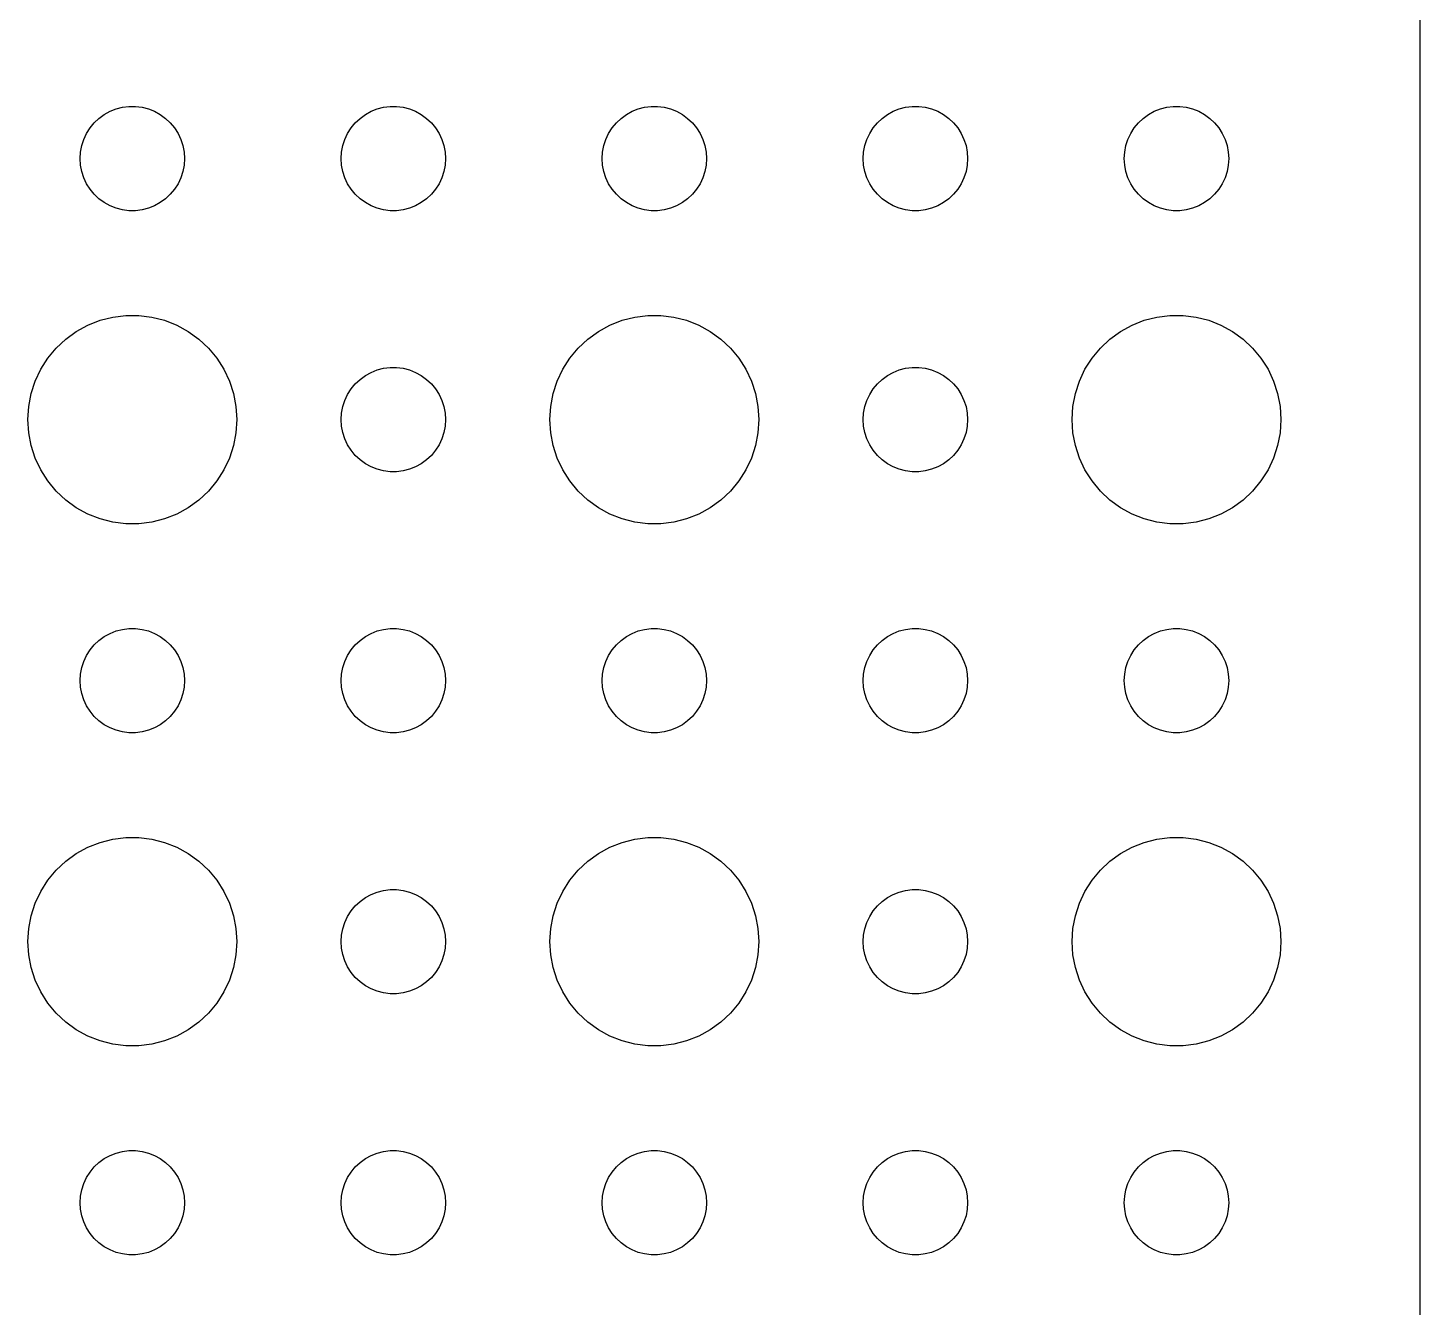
# Model space of a CAD drawing. Header units: metres. Extents: x -150 to 150, y -149 to 149.
# Drawn here: x 109.5 to 149.5, y -3 to 33.76 of the extents above; entities that cross this region are included whole.
import ezdxf

# ---------------------------------------------------------------- set-up
doc = ezdxf.new("R2010")
doc.units = ezdxf.units.M

msp = doc.modelspace()

# ---------------------------------------------------------------- linework, layer by layer
for p, q in [((149.5, -144.5), (149.5, 144.5)), ((111.544, 31.1558), (111.696, 31.2665)), ((111.696, 31.2665), (111.861, 31.3572)), ((111.861, 31.3572), (112.036, 31.4266)), ((112.036, 31.4266), (112.219, 31.4734)), ((112.219, 31.4734), (112.406, 31.497)), ((112.406, 31.497), (112.594, 31.497)), ((112.594, 31.497), (112.781, 31.4734)), ((112.781, 31.4734), (112.964, 31.4266)), ((112.964, 31.4266), (113.139, 31.3572)), ((113.139, 31.3572), (113.304, 31.2665)), ((113.304, 31.2665), (113.456, 31.1558)), ((119.044, 31.1558), (119.196, 31.2665)), ((119.196, 31.2665), (119.361, 31.3572)), ((119.361, 31.3572), (119.536, 31.4266)), ((119.536, 31.4266), (119.719, 31.4734)), ((119.719, 31.4734), (119.906, 31.497)), ((119.906, 31.497), (120.094, 31.497)), ((120.094, 31.497), (120.281, 31.4734)), ((120.281, 31.4734), (120.464, 31.4266)), ((120.464, 31.4266), (120.639, 31.3572)), ((120.639, 31.3572), (120.804, 31.2665)), ((120.804, 31.2665), (120.956, 31.1558)), ((126.544, 31.1558), (126.696, 31.2665)), ((126.696, 31.2665), (126.861, 31.3572)), ((126.861, 31.3572), (127.036, 31.4266)), ((127.036, 31.4266), (127.219, 31.4734)), ((127.219, 31.4734), (127.406, 31.497)), ((127.406, 31.497), (127.594, 31.497)), ((127.594, 31.497), (127.781, 31.4734)), ((127.781, 31.4734), (127.964, 31.4266)), ((127.964, 31.4266), (128.139, 31.3572)), ((128.139, 31.3572), (128.304, 31.2665)), ((128.304, 31.2665), (128.456, 31.1558)), ((134.044, 31.1558), (134.196, 31.2665)), ((134.196, 31.2665), (134.361, 31.3572)), ((134.361, 31.3572), (134.536, 31.4266)), ((134.536, 31.4266), (134.719, 31.4734)), ((134.719, 31.4734), (134.906, 31.497)), ((134.906, 31.497), (135.094, 31.497)), ((135.094, 31.497), (135.281, 31.4734)), ((135.281, 31.4734), (135.464, 31.4266)), ((135.464, 31.4266), (135.639, 31.3572)), ((135.639, 31.3572), (135.804, 31.2665)), ((135.804, 31.2665), (135.956, 31.1558)), ((141.544, 31.1558), (141.696, 31.2665)), ((141.696, 31.2665), (141.861, 31.3572)), ((141.861, 31.3572), (142.036, 31.4266)), ((142.036, 31.4266), (142.219, 31.4734)), ((142.219, 31.4734), (142.406, 31.497)), ((142.406, 31.497), (142.594, 31.497)), ((142.594, 31.497), (142.781, 31.4734)), ((142.781, 31.4734), (142.964, 31.4266)), ((142.964, 31.4266), (143.139, 31.3572)), ((143.139, 31.3572), (143.304, 31.2665)), ((143.304, 31.2665), (143.456, 31.1558)), ((111.186, 30.7226), (111.286, 30.8817)), ((111.286, 30.8817), (111.407, 31.0268)), ((111.407, 31.0268), (111.544, 31.1558)), ((113.456, 31.1558), (113.593, 31.0268)), ((113.593, 31.0268), (113.714, 30.8817)), ((113.714, 30.8817), (113.814, 30.7226)), ((118.686, 30.7226), (118.786, 30.8817)), ((118.786, 30.8817), (118.907, 31.0268)), ((118.907, 31.0268), (119.044, 31.1558)), ((120.956, 31.1558), (121.093, 31.0268)), ((121.093, 31.0268), (121.214, 30.8817)), ((121.214, 30.8817), (121.314, 30.7226)), ((126.186, 30.7226), (126.286, 30.8817)), ((126.286, 30.8817), (126.407, 31.0268)), ((126.407, 31.0268), (126.544, 31.1558)), ((128.456, 31.1558), (128.593, 31.0268)), ((128.593, 31.0268), (128.714, 30.8817)), ((128.714, 30.8817), (128.814, 30.7226)), ((133.686, 30.7226), (133.786, 30.8817)), ((133.786, 30.8817), (133.907, 31.0268)), ((133.907, 31.0268), (134.044, 31.1558)), ((135.956, 31.1558), (136.093, 31.0268)), ((136.093, 31.0268), (136.214, 30.8817)), ((136.214, 30.8817), (136.314, 30.7226)), ((141.186, 30.7226), (141.286, 30.8817)), ((141.286, 30.8817), (141.407, 31.0268)), ((141.407, 31.0268), (141.544, 31.1558)), ((143.456, 31.1558), (143.593, 31.0268)), ((143.593, 31.0268), (143.714, 30.8817)), ((143.714, 30.8817), (143.814, 30.7226)), ((111.047, 30.373), (111.105, 30.5522)), ((111.105, 30.5522), (111.186, 30.7226)), ((113.814, 30.7226), (113.895, 30.5522)), ((113.895, 30.5522), (113.953, 30.373)), ((118.547, 30.373), (118.605, 30.5522)), ((118.605, 30.5522), (118.686, 30.7226)), ((121.314, 30.7226), (121.395, 30.5522)), ((121.395, 30.5522), (121.453, 30.373)), ((126.047, 30.373), (126.105, 30.5522)), ((126.105, 30.5522), (126.186, 30.7226)), ((128.814, 30.7226), (128.895, 30.5522)), ((128.895, 30.5522), (128.953, 30.373)), ((133.547, 30.373), (133.605, 30.5522)), ((133.605, 30.5522), (133.686, 30.7226)), ((136.314, 30.7226), (136.395, 30.5522)), ((136.395, 30.5522), (136.453, 30.373)), ((141.047, 30.373), (141.105, 30.5522)), ((141.105, 30.5522), (141.186, 30.7226)), ((143.814, 30.7226), (143.895, 30.5522)), ((143.895, 30.5522), (143.953, 30.373)), ((111, 30), (111.012, 30.188)), ((111.012, 29.812), (111, 30)), ((111.012, 30.188), (111.047, 30.373)), ((113.953, 30.373), (113.988, 30.188)), ((113.988, 30.188), (114, 30)), ((114, 30), (113.988, 29.812)), ((118.5, 30), (118.512, 30.188)), ((118.512, 29.812), (118.5, 30)), ((118.512, 30.188), (118.547, 30.373)), ((121.453, 30.373), (121.488, 30.188)), ((121.488, 30.188), (121.5, 30)), ((121.5, 30), (121.488, 29.812)), ((126, 30), (126.012, 30.188)), ((126.012, 29.812), (126, 30)), ((126.012, 30.188), (126.047, 30.373)), ((128.953, 30.373), (128.988, 30.188)), ((128.988, 30.188), (129, 30)), ((129, 30), (128.988, 29.812)), ((133.5, 30), (133.512, 30.188)), ((133.512, 29.812), (133.5, 30)), ((133.512, 30.188), (133.547, 30.373)), ((136.453, 30.373), (136.488, 30.188)), ((136.488, 30.188), (136.5, 30)), ((136.5, 30), (136.488, 29.812)), ((141, 30), (141.012, 30.188)), ((141.012, 29.812), (141, 30)), ((141.012, 30.188), (141.047, 30.373)), ((143.953, 30.373), (143.988, 30.188)), ((143.988, 30.188), (144, 30)), ((144, 30), (143.988, 29.812)), ((111.047, 29.627), (111.012, 29.812)), ((111.105, 29.4478), (111.047, 29.627)), ((113.953, 29.627), (113.895, 29.4478)), ((113.988, 29.812), (113.953, 29.627)), ((118.547, 29.627), (118.512, 29.812)), ((118.605, 29.4478), (118.547, 29.627)), ((121.453, 29.627), (121.395, 29.4478)), ((121.488, 29.812), (121.453, 29.627)), ((126.047, 29.627), (126.012, 29.812)), ((126.105, 29.4478), (126.047, 29.627)), ((128.953, 29.627), (128.895, 29.4478)), ((128.988, 29.812), (128.953, 29.627)), ((133.547, 29.627), (133.512, 29.812)), ((133.605, 29.4478), (133.547, 29.627)), ((136.453, 29.627), (136.395, 29.4478)), ((136.488, 29.812), (136.453, 29.627)), ((141.047, 29.627), (141.012, 29.812)), ((141.105, 29.4478), (141.047, 29.627)), ((143.953, 29.627), (143.895, 29.4478)), ((143.988, 29.812), (143.953, 29.627)), ((111.186, 29.2774), (111.105, 29.4478)), ((111.286, 29.1183), (111.186, 29.2774)), ((113.814, 29.2774), (113.714, 29.1183)), ((113.895, 29.4478), (113.814, 29.2774)), ((118.686, 29.2774), (118.605, 29.4478)), ((118.786, 29.1183), (118.686, 29.2774)), ((121.314, 29.2774), (121.214, 29.1183)), ((121.395, 29.4478), (121.314, 29.2774)), ((126.186, 29.2774), (126.105, 29.4478)), ((126.286, 29.1183), (126.186, 29.2774)), ((128.814, 29.2774), (128.714, 29.1183)), ((128.895, 29.4478), (128.814, 29.2774)), ((133.686, 29.2774), (133.605, 29.4478)), ((133.786, 29.1183), (133.686, 29.2774)), ((136.314, 29.2774), (136.214, 29.1183)), ((136.395, 29.4478), (136.314, 29.2774)), ((141.186, 29.2774), (141.105, 29.4478)), ((141.286, 29.1183), (141.186, 29.2774)), ((143.814, 29.2774), (143.714, 29.1183)), ((143.895, 29.4478), (143.814, 29.2774)), ((111.407, 28.9732), (111.286, 29.1183)), ((111.544, 28.8442), (111.407, 28.9732)), ((111.696, 28.7335), (111.544, 28.8442)), ((113.456, 28.8442), (113.304, 28.7335)), ((113.593, 28.9732), (113.456, 28.8442)), ((113.714, 29.1183), (113.593, 28.9732)), ((118.907, 28.9732), (118.786, 29.1183)), ((119.044, 28.8442), (118.907, 28.9732)), ((119.196, 28.7335), (119.044, 28.8442)), ((120.956, 28.8442), (120.804, 28.7335)), ((121.093, 28.9732), (120.956, 28.8442)), ((121.214, 29.1183), (121.093, 28.9732)), ((126.407, 28.9732), (126.286, 29.1183)), ((126.544, 28.8442), (126.407, 28.9732)), ((126.696, 28.7335), (126.544, 28.8442)), ((128.456, 28.8442), (128.304, 28.7335)), ((128.593, 28.9732), (128.456, 28.8442)), ((128.714, 29.1183), (128.593, 28.9732)), ((133.907, 28.9732), (133.786, 29.1183)), ((134.044, 28.8442), (133.907, 28.9732)), ((134.196, 28.7335), (134.044, 28.8442)), ((135.956, 28.8442), (135.804, 28.7335)), ((136.093, 28.9732), (135.956, 28.8442)), ((136.214, 29.1183), (136.093, 28.9732)), ((141.407, 28.9732), (141.286, 29.1183)), ((141.544, 28.8442), (141.407, 28.9732)), ((141.696, 28.7335), (141.544, 28.8442)), ((143.456, 28.8442), (143.304, 28.7335)), ((143.593, 28.9732), (143.456, 28.8442)), ((143.714, 29.1183), (143.593, 28.9732)), ((111.861, 28.6427), (111.696, 28.7335)), ((112.036, 28.5734), (111.861, 28.6427)), ((112.219, 28.5266), (112.036, 28.5734)), ((112.406, 28.503), (112.219, 28.5266)), ((112.594, 28.503), (112.406, 28.503)), ((112.781, 28.5266), (112.594, 28.503)), ((112.964, 28.5734), (112.781, 28.5266)), ((113.139, 28.6427), (112.964, 28.5734)), ((113.304, 28.7335), (113.139, 28.6427)), ((119.361, 28.6427), (119.196, 28.7335)), ((119.536, 28.5734), (119.361, 28.6427)), ((119.719, 28.5266), (119.536, 28.5734)), ((119.906, 28.503), (119.719, 28.5266)), ((120.094, 28.503), (119.906, 28.503)), ((120.281, 28.5266), (120.094, 28.503)), ((120.464, 28.5734), (120.281, 28.5266)), ((120.639, 28.6427), (120.464, 28.5734)), ((120.804, 28.7335), (120.639, 28.6427)), ((126.861, 28.6427), (126.696, 28.7335)), ((127.036, 28.5734), (126.861, 28.6427)), ((127.219, 28.5266), (127.036, 28.5734)), ((127.406, 28.503), (127.219, 28.5266)), ((127.594, 28.503), (127.406, 28.503)), ((127.781, 28.5266), (127.594, 28.503)), ((127.964, 28.5734), (127.781, 28.5266)), ((128.139, 28.6427), (127.964, 28.5734)), ((128.304, 28.7335), (128.139, 28.6427)), ((134.361, 28.6427), (134.196, 28.7335)), ((134.536, 28.5734), (134.361, 28.6427)), ((134.719, 28.5266), (134.536, 28.5734)), ((134.906, 28.503), (134.719, 28.5266)), ((135.094, 28.503), (134.906, 28.503)), ((135.281, 28.5266), (135.094, 28.503)), ((135.464, 28.5734), (135.281, 28.5266)), ((135.639, 28.6427), (135.464, 28.5734)), ((135.804, 28.7335), (135.639, 28.6427)), ((141.861, 28.6427), (141.696, 28.7335)), ((142.036, 28.5734), (141.861, 28.6427)), ((142.219, 28.5266), (142.036, 28.5734)), ((142.406, 28.503), (142.219, 28.5266)), ((142.594, 28.503), (142.406, 28.503)), ((142.781, 28.5266), (142.594, 28.503)), ((142.964, 28.5734), (142.781, 28.5266)), ((143.139, 28.6427), (142.964, 28.5734)), ((143.304, 28.7335), (143.139, 28.6427)), ((110.893, 25.033), (111.223, 25.2145)), ((111.223, 25.2145), (111.573, 25.3532)), ((111.573, 25.3532), (111.938, 25.4469)), ((111.938, 25.4469), (112.312, 25.4941)), ((112.312, 25.4941), (112.688, 25.4941)), ((112.688, 25.4941), (113.062, 25.4469)), ((113.062, 25.4469), (113.427, 25.3532)), ((113.427, 25.3532), (113.777, 25.2145)), ((113.777, 25.2145), (114.107, 25.033)), ((125.893, 25.033), (126.223, 25.2145)), ((126.223, 25.2145), (126.573, 25.3532)), ((126.573, 25.3532), (126.938, 25.4469)), ((126.938, 25.4469), (127.312, 25.4941)), ((127.312, 25.4941), (127.688, 25.4941)), ((127.688, 25.4941), (128.062, 25.4469)), ((128.062, 25.4469), (128.427, 25.3532)), ((128.427, 25.3532), (128.777, 25.2145)), ((128.777, 25.2145), (129.107, 25.033)), ((140.893, 25.033), (141.223, 25.2145)), ((141.223, 25.2145), (141.573, 25.3532)), ((141.573, 25.3532), (141.938, 25.4469)), ((141.938, 25.4469), (142.312, 25.4941)), ((142.312, 25.4941), (142.688, 25.4941)), ((142.688, 25.4941), (143.062, 25.4469)), ((143.062, 25.4469), (143.427, 25.3532)), ((143.427, 25.3532), (143.777, 25.2145)), ((143.777, 25.2145), (144.107, 25.033)), ((110.313, 24.5536), (110.588, 24.8115)), ((110.588, 24.8115), (110.893, 25.033)), ((114.107, 25.033), (114.412, 24.8115)), ((114.412, 24.8115), (114.687, 24.5536)), ((125.313, 24.5536), (125.588, 24.8115)), ((125.588, 24.8115), (125.893, 25.033)), ((129.107, 25.033), (129.412, 24.8115)), ((129.412, 24.8115), (129.687, 24.5536)), ((140.313, 24.5536), (140.588, 24.8115)), ((140.588, 24.8115), (140.893, 25.033)), ((144.107, 25.033), (144.412, 24.8115)), ((144.412, 24.8115), (144.687, 24.5536)), ((110.073, 24.2634), (110.313, 24.5536)), ((114.687, 24.5536), (114.927, 24.2634)), ((125.073, 24.2634), (125.313, 24.5536)), ((129.687, 24.5536), (129.927, 24.2634)), ((140.073, 24.2634), (140.313, 24.5536)), ((144.687, 24.5536), (144.927, 24.2634)), ((109.871, 23.9453), (110.073, 24.2634)), ((114.927, 24.2634), (115.129, 23.9453)), ((124.871, 23.9453), (125.073, 24.2634)), ((129.927, 24.2634), (130.129, 23.9453)), ((139.871, 23.9453), (140.073, 24.2634)), ((144.927, 24.2634), (145.129, 23.9453)), ((109.594, 23.2461), (109.711, 23.6044)), ((109.711, 23.6044), (109.871, 23.9453)), ((115.129, 23.9453), (115.289, 23.6044)), ((115.289, 23.6044), (115.406, 23.2461)), ((118.907, 23.5268), (119.044, 23.6558)), ((119.044, 23.6558), (119.196, 23.7665)), ((119.196, 23.7665), (119.361, 23.8572)), ((119.361, 23.8572), (119.536, 23.9266)), ((119.536, 23.9266), (119.719, 23.9734)), ((119.719, 23.9734), (119.906, 23.997)), ((119.906, 23.997), (120.094, 23.997)), ((120.094, 23.997), (120.281, 23.9734)), ((120.281, 23.9734), (120.464, 23.9266)), ((120.464, 23.9266), (120.639, 23.8572)), ((120.639, 23.8572), (120.804, 23.7665)), ((120.804, 23.7665), (120.956, 23.6558)), ((120.956, 23.6558), (121.093, 23.5268)), ((124.594, 23.2461), (124.711, 23.6044)), ((124.711, 23.6044), (124.871, 23.9453)), ((130.129, 23.9453), (130.289, 23.6044)), ((130.289, 23.6044), (130.406, 23.2461)), ((133.907, 23.5268), (134.044, 23.6558)), ((134.044, 23.6558), (134.196, 23.7665)), ((134.196, 23.7665), (134.361, 23.8572)), ((134.361, 23.8572), (134.536, 23.9266)), ((134.536, 23.9266), (134.719, 23.9734)), ((134.719, 23.9734), (134.906, 23.997)), ((134.906, 23.997), (135.094, 23.997)), ((135.094, 23.997), (135.281, 23.9734)), ((135.281, 23.9734), (135.464, 23.9266)), ((135.464, 23.9266), (135.639, 23.8572)), ((135.639, 23.8572), (135.804, 23.7665)), ((135.804, 23.7665), (135.956, 23.6558)), ((135.956, 23.6558), (136.093, 23.5268)), ((139.594, 23.2461), (139.711, 23.6044)), ((139.711, 23.6044), (139.871, 23.9453)), ((145.129, 23.9453), (145.289, 23.6044)), ((145.289, 23.6044), (145.406, 23.2461)), ((109.524, 22.876), (109.594, 23.2461)), ((115.406, 23.2461), (115.476, 22.876)), ((118.605, 23.0522), (118.686, 23.2226)), ((118.686, 23.2226), (118.786, 23.3817)), ((118.786, 23.3817), (118.907, 23.5268)), ((121.093, 23.5268), (121.214, 23.3817)), ((121.214, 23.3817), (121.314, 23.2226)), ((121.314, 23.2226), (121.395, 23.0522)), ((124.524, 22.876), (124.594, 23.2461)), ((130.406, 23.2461), (130.476, 22.876)), ((133.605, 23.0522), (133.686, 23.2226)), ((133.686, 23.2226), (133.786, 23.3817)), ((133.786, 23.3817), (133.907, 23.5268)), ((136.093, 23.5268), (136.214, 23.3817)), ((136.214, 23.3817), (136.314, 23.2226)), ((136.314, 23.2226), (136.395, 23.0522)), ((139.524, 22.876), (139.594, 23.2461)), ((145.406, 23.2461), (145.476, 22.876)), ((109.5, 22.5), (109.524, 22.876)), ((115.476, 22.876), (115.5, 22.5)), ((118.512, 22.688), (118.547, 22.873)), ((118.547, 22.873), (118.605, 23.0522)), ((121.395, 23.0522), (121.453, 22.873)), ((121.453, 22.873), (121.488, 22.688)), ((124.5, 22.5), (124.524, 22.876)), ((130.476, 22.876), (130.5, 22.5)), ((133.512, 22.688), (133.547, 22.873)), ((133.547, 22.873), (133.605, 23.0522)), ((136.395, 23.0522), (136.453, 22.873)), ((136.453, 22.873), (136.488, 22.688)), ((139.5, 22.5), (139.524, 22.876)), ((145.476, 22.876), (145.5, 22.5)), ((109.524, 22.124), (109.5, 22.5)), ((115.5, 22.5), (115.476, 22.124)), ((118.5, 22.5), (118.512, 22.688)), ((118.512, 22.312), (118.5, 22.5)), ((121.488, 22.688), (121.5, 22.5)), ((121.5, 22.5), (121.488, 22.312)), ((124.524, 22.124), (124.5, 22.5)), ((130.5, 22.5), (130.476, 22.124)), ((133.5, 22.5), (133.512, 22.688)), ((133.512, 22.312), (133.5, 22.5)), ((136.488, 22.688), (136.5, 22.5)), ((136.5, 22.5), (136.488, 22.312)), ((139.524, 22.124), (139.5, 22.5)), ((145.5, 22.5), (145.476, 22.124)), ((109.594, 21.7539), (109.524, 22.124)), ((115.476, 22.124), (115.406, 21.7539)), ((118.547, 22.127), (118.512, 22.312)), ((118.605, 21.9478), (118.547, 22.127)), ((121.453, 22.127), (121.395, 21.9478)), ((121.488, 22.312), (121.453, 22.127)), ((124.594, 21.7539), (124.524, 22.124)), ((130.476, 22.124), (130.406, 21.7539)), ((133.547, 22.127), (133.512, 22.312)), ((133.605, 21.9478), (133.547, 22.127)), ((136.453, 22.127), (136.395, 21.9478)), ((136.488, 22.312), (136.453, 22.127)), ((139.594, 21.7539), (139.524, 22.124)), ((145.476, 22.124), (145.406, 21.7539)), ((109.711, 21.3956), (109.594, 21.7539)), ((115.406, 21.7539), (115.289, 21.3956)), ((118.686, 21.7774), (118.605, 21.9478)), ((118.786, 21.6183), (118.686, 21.7774)), ((118.907, 21.4732), (118.786, 21.6183)), ((121.214, 21.6183), (121.093, 21.4732)), ((121.314, 21.7774), (121.214, 21.6183)), ((121.395, 21.9478), (121.314, 21.7774)), ((124.711, 21.3956), (124.594, 21.7539)), ((130.406, 21.7539), (130.289, 21.3956)), ((133.686, 21.7774), (133.605, 21.9478)), ((133.786, 21.6183), (133.686, 21.7774)), ((133.907, 21.4732), (133.786, 21.6183)), ((136.214, 21.6183), (136.093, 21.4732)), ((136.314, 21.7774), (136.214, 21.6183)), ((136.395, 21.9478), (136.314, 21.7774)), ((139.711, 21.3956), (139.594, 21.7539)), ((145.406, 21.7539), (145.289, 21.3956)), ((109.871, 21.0547), (109.711, 21.3956)), ((115.289, 21.3956), (115.129, 21.0547)), ((119.044, 21.3442), (118.907, 21.4732)), ((119.196, 21.2335), (119.044, 21.3442)), ((119.361, 21.1427), (119.196, 21.2335)), ((120.804, 21.2335), (120.639, 21.1427)), ((120.956, 21.3442), (120.804, 21.2335)), ((121.093, 21.4732), (120.956, 21.3442)), ((124.871, 21.0547), (124.711, 21.3956)), ((130.289, 21.3956), (130.129, 21.0547)), ((134.044, 21.3442), (133.907, 21.4732)), ((134.196, 21.2335), (134.044, 21.3442)), ((134.361, 21.1427), (134.196, 21.2335)), ((135.804, 21.2335), (135.639, 21.1427)), ((135.956, 21.3442), (135.804, 21.2335)), ((136.093, 21.4732), (135.956, 21.3442)), ((139.871, 21.0547), (139.711, 21.3956)), ((145.289, 21.3956), (145.129, 21.0547)), ((110.073, 20.7366), (109.871, 21.0547)), ((115.129, 21.0547), (114.927, 20.7366)), ((119.536, 21.0734), (119.361, 21.1427)), ((119.719, 21.0266), (119.536, 21.0734)), ((119.906, 21.003), (119.719, 21.0266)), ((120.094, 21.003), (119.906, 21.003)), ((120.281, 21.0266), (120.094, 21.003)), ((120.464, 21.0734), (120.281, 21.0266)), ((120.639, 21.1427), (120.464, 21.0734)), ((125.073, 20.7366), (124.871, 21.0547)), ((130.129, 21.0547), (129.927, 20.7366)), ((134.536, 21.0734), (134.361, 21.1427)), ((134.719, 21.0266), (134.536, 21.0734)), ((134.906, 21.003), (134.719, 21.0266)), ((135.094, 21.003), (134.906, 21.003)), ((135.281, 21.0266), (135.094, 21.003)), ((135.464, 21.0734), (135.281, 21.0266)), ((135.639, 21.1427), (135.464, 21.0734)), ((140.073, 20.7366), (139.871, 21.0547)), ((145.129, 21.0547), (144.927, 20.7366)), ((110.313, 20.4464), (110.073, 20.7366)), ((110.588, 20.1884), (110.313, 20.4464)), ((114.687, 20.4464), (114.412, 20.1884)), ((114.927, 20.7366), (114.687, 20.4464)), ((125.313, 20.4464), (125.073, 20.7366)), ((125.588, 20.1884), (125.313, 20.4464)), ((129.687, 20.4464), (129.412, 20.1884)), ((129.927, 20.7366), (129.687, 20.4464)), ((140.313, 20.4464), (140.073, 20.7366)), ((140.588, 20.1884), (140.313, 20.4464)), ((144.687, 20.4464), (144.412, 20.1884)), ((144.927, 20.7366), (144.687, 20.4464)), ((110.893, 19.967), (110.588, 20.1884)), ((114.412, 20.1884), (114.107, 19.967)), ((125.893, 19.967), (125.588, 20.1884)), ((129.412, 20.1884), (129.107, 19.967)), ((140.893, 19.967), (140.588, 20.1884)), ((144.412, 20.1884), (144.107, 19.967)), ((111.223, 19.7855), (110.893, 19.967)), ((111.573, 19.6468), (111.223, 19.7855)), ((111.938, 19.5531), (111.573, 19.6468)), ((113.427, 19.6468), (113.062, 19.5531)), ((113.777, 19.7855), (113.427, 19.6468)), ((114.107, 19.967), (113.777, 19.7855)), ((126.223, 19.7855), (125.893, 19.967)), ((126.573, 19.6468), (126.223, 19.7855)), ((126.938, 19.5531), (126.573, 19.6468)), ((128.427, 19.6468), (128.062, 19.5531)), ((128.777, 19.7855), (128.427, 19.6468)), ((129.107, 19.967), (128.777, 19.7855)), ((141.223, 19.7855), (140.893, 19.967)), ((141.573, 19.6468), (141.223, 19.7855)), ((141.938, 19.5531), (141.573, 19.6468)), ((143.427, 19.6468), (143.062, 19.5531)), ((143.777, 19.7855), (143.427, 19.6468)), ((144.107, 19.967), (143.777, 19.7855)), ((112.312, 19.5059), (111.938, 19.5531)), ((112.688, 19.5059), (112.312, 19.5059)), ((113.062, 19.5531), (112.688, 19.5059)), ((127.312, 19.5059), (126.938, 19.5531)), ((127.688, 19.5059), (127.312, 19.5059)), ((128.062, 19.5531), (127.688, 19.5059)), ((142.312, 19.5059), (141.938, 19.5531)), ((142.688, 19.5059), (142.312, 19.5059)), ((143.062, 19.5531), (142.688, 19.5059)), ((111.861, 16.3572), (112.036, 16.4266)), ((112.036, 16.4266), (112.219, 16.4734)), ((112.219, 16.4734), (112.406, 16.497)), ((112.406, 16.497), (112.594, 16.497)), ((112.594, 16.497), (112.781, 16.4734)), ((112.781, 16.4734), (112.964, 16.4266)), ((112.964, 16.4266), (113.139, 16.3572)), ((119.361, 16.3572), (119.536, 16.4266)), ((119.536, 16.4266), (119.719, 16.4734)), ((119.719, 16.4734), (119.906, 16.497)), ((119.906, 16.497), (120.094, 16.497)), ((120.094, 16.497), (120.281, 16.4734)), ((120.281, 16.4734), (120.464, 16.4266)), ((120.464, 16.4266), (120.639, 16.3572)), ((126.861, 16.3572), (127.036, 16.4266)), ((127.036, 16.4266), (127.219, 16.4734)), ((127.219, 16.4734), (127.406, 16.497)), ((127.406, 16.497), (127.594, 16.497)), ((127.594, 16.497), (127.781, 16.4734)), ((127.781, 16.4734), (127.964, 16.4266)), ((127.964, 16.4266), (128.139, 16.3572)), ((134.361, 16.3572), (134.536, 16.4266)), ((134.536, 16.4266), (134.719, 16.4734)), ((134.719, 16.4734), (134.906, 16.497)), ((134.906, 16.497), (135.094, 16.497)), ((135.094, 16.497), (135.281, 16.4734)), ((135.281, 16.4734), (135.464, 16.4266)), ((135.464, 16.4266), (135.639, 16.3572)), ((141.861, 16.3572), (142.036, 16.4266)), ((142.036, 16.4266), (142.219, 16.4734)), ((142.219, 16.4734), (142.406, 16.497)), ((142.406, 16.497), (142.594, 16.497)), ((142.594, 16.497), (142.781, 16.4734)), ((142.781, 16.4734), (142.964, 16.4266)), ((142.964, 16.4266), (143.139, 16.3572)), ((111.286, 15.8817), (111.407, 16.0268)), ((111.407, 16.0268), (111.544, 16.1558)), ((111.544, 16.1558), (111.696, 16.2665)), ((111.696, 16.2665), (111.861, 16.3572)), ((113.139, 16.3572), (113.304, 16.2665)), ((113.304, 16.2665), (113.456, 16.1558)), ((113.456, 16.1558), (113.593, 16.0268)), ((113.593, 16.0268), (113.714, 15.8817)), ((118.786, 15.8817), (118.907, 16.0268)), ((118.907, 16.0268), (119.044, 16.1558)), ((119.044, 16.1558), (119.196, 16.2665)), ((119.196, 16.2665), (119.361, 16.3572)), ((120.639, 16.3572), (120.804, 16.2665)), ((120.804, 16.2665), (120.956, 16.1558)), ((120.956, 16.1558), (121.093, 16.0268)), ((121.093, 16.0268), (121.214, 15.8817)), ((126.286, 15.8817), (126.407, 16.0268)), ((126.407, 16.0268), (126.544, 16.1558)), ((126.544, 16.1558), (126.696, 16.2665)), ((126.696, 16.2665), (126.861, 16.3572)), ((128.139, 16.3572), (128.304, 16.2665)), ((128.304, 16.2665), (128.456, 16.1558)), ((128.456, 16.1558), (128.593, 16.0268)), ((128.593, 16.0268), (128.714, 15.8817)), ((133.786, 15.8817), (133.907, 16.0268)), ((133.907, 16.0268), (134.044, 16.1558)), ((134.044, 16.1558), (134.196, 16.2665)), ((134.196, 16.2665), (134.361, 16.3572)), ((135.639, 16.3572), (135.804, 16.2665)), ((135.804, 16.2665), (135.956, 16.1558)), ((135.956, 16.1558), (136.093, 16.0268)), ((136.093, 16.0268), (136.214, 15.8817)), ((141.286, 15.8817), (141.407, 16.0268)), ((141.407, 16.0268), (141.544, 16.1558)), ((141.544, 16.1558), (141.696, 16.2665)), ((141.696, 16.2665), (141.861, 16.3572)), ((143.139, 16.3572), (143.304, 16.2665)), ((143.304, 16.2665), (143.456, 16.1558)), ((143.456, 16.1558), (143.593, 16.0268)), ((143.593, 16.0268), (143.714, 15.8817)), ((111.105, 15.5522), (111.186, 15.7226)), ((111.186, 15.7226), (111.286, 15.8817)), ((113.714, 15.8817), (113.814, 15.7226)), ((113.814, 15.7226), (113.895, 15.5522)), ((118.605, 15.5522), (118.686, 15.7226)), ((118.686, 15.7226), (118.786, 15.8817)), ((121.214, 15.8817), (121.314, 15.7226)), ((121.314, 15.7226), (121.395, 15.5522)), ((126.105, 15.5522), (126.186, 15.7226)), ((126.186, 15.7226), (126.286, 15.8817)), ((128.714, 15.8817), (128.814, 15.7226)), ((128.814, 15.7226), (128.895, 15.5522)), ((133.605, 15.5522), (133.686, 15.7226)), ((133.686, 15.7226), (133.786, 15.8817)), ((136.214, 15.8817), (136.314, 15.7226)), ((136.314, 15.7226), (136.395, 15.5522)), ((141.105, 15.5522), (141.186, 15.7226)), ((141.186, 15.7226), (141.286, 15.8817)), ((143.714, 15.8817), (143.814, 15.7226)), ((143.814, 15.7226), (143.895, 15.5522)), ((111.012, 15.188), (111.047, 15.373)), ((111.047, 15.373), (111.105, 15.5522)), ((113.895, 15.5522), (113.953, 15.373)), ((113.953, 15.373), (113.988, 15.188)), ((118.512, 15.188), (118.547, 15.373)), ((118.547, 15.373), (118.605, 15.5522)), ((121.395, 15.5522), (121.453, 15.373)), ((121.453, 15.373), (121.488, 15.188)), ((126.012, 15.188), (126.047, 15.373)), ((126.047, 15.373), (126.105, 15.5522)), ((128.895, 15.5522), (128.953, 15.373)), ((128.953, 15.373), (128.988, 15.188)), ((133.512, 15.188), (133.547, 15.373)), ((133.547, 15.373), (133.605, 15.5522)), ((136.395, 15.5522), (136.453, 15.373)), ((136.453, 15.373), (136.488, 15.188)), ((141.012, 15.188), (141.047, 15.373)), ((141.047, 15.373), (141.105, 15.5522)), ((143.895, 15.5522), (143.953, 15.373)), ((143.953, 15.373), (143.988, 15.188)), ((111, 15), (111.012, 15.188)), ((111.012, 14.812), (111, 15)), ((111.047, 14.627), (111.012, 14.812)), ((113.988, 14.812), (113.953, 14.627)), ((113.988, 15.188), (114, 15)), ((114, 15), (113.988, 14.812)), ((118.5, 15), (118.512, 15.188)), ((118.512, 14.812), (118.5, 15)), ((118.547, 14.627), (118.512, 14.812)), ((121.488, 14.812), (121.453, 14.627)), ((121.488, 15.188), (121.5, 15)), ((121.5, 15), (121.488, 14.812)), ((126, 15), (126.012, 15.188)), ((126.012, 14.812), (126, 15)), ((126.047, 14.627), (126.012, 14.812)), ((128.988, 14.812), (128.953, 14.627)), ((128.988, 15.188), (129, 15)), ((129, 15), (128.988, 14.812)), ((133.5, 15), (133.512, 15.188)), ((133.512, 14.812), (133.5, 15)), ((133.547, 14.627), (133.512, 14.812)), ((136.488, 14.812), (136.453, 14.627)), ((136.488, 15.188), (136.5, 15)), ((136.5, 15), (136.488, 14.812)), ((141, 15), (141.012, 15.188)), ((141.012, 14.812), (141, 15)), ((141.047, 14.627), (141.012, 14.812)), ((143.988, 14.812), (143.953, 14.627)), ((143.988, 15.188), (144, 15)), ((144, 15), (143.988, 14.812)), ((111.105, 14.4478), (111.047, 14.627)), ((111.186, 14.2774), (111.105, 14.4478)), ((113.895, 14.4478), (113.814, 14.2774)), ((113.953, 14.627), (113.895, 14.4478)), ((118.605, 14.4478), (118.547, 14.627)), ((118.686, 14.2774), (118.605, 14.4478)), ((121.395, 14.4478), (121.314, 14.2774)), ((121.453, 14.627), (121.395, 14.4478)), ((126.105, 14.4478), (126.047, 14.627)), ((126.186, 14.2774), (126.105, 14.4478)), ((128.895, 14.4478), (128.814, 14.2774)), ((128.953, 14.627), (128.895, 14.4478)), ((133.605, 14.4478), (133.547, 14.627)), ((133.686, 14.2774), (133.605, 14.4478)), ((136.395, 14.4478), (136.314, 14.2774)), ((136.453, 14.627), (136.395, 14.4478)), ((141.105, 14.4478), (141.047, 14.627)), ((141.186, 14.2774), (141.105, 14.4478)), ((143.895, 14.4478), (143.814, 14.2774)), ((143.953, 14.627), (143.895, 14.4478)), ((111.286, 14.1183), (111.186, 14.2774)), ((111.407, 13.9732), (111.286, 14.1183)), ((113.714, 14.1183), (113.593, 13.9732)), ((113.814, 14.2774), (113.714, 14.1183)), ((118.786, 14.1183), (118.686, 14.2774)), ((118.907, 13.9732), (118.786, 14.1183)), ((121.214, 14.1183), (121.093, 13.9732)), ((121.314, 14.2774), (121.214, 14.1183)), ((126.286, 14.1183), (126.186, 14.2774)), ((126.407, 13.9732), (126.286, 14.1183)), ((128.714, 14.1183), (128.593, 13.9732)), ((128.814, 14.2774), (128.714, 14.1183)), ((133.786, 14.1183), (133.686, 14.2774)), ((133.907, 13.9732), (133.786, 14.1183)), ((136.214, 14.1183), (136.093, 13.9732)), ((136.314, 14.2774), (136.214, 14.1183)), ((141.286, 14.1183), (141.186, 14.2774)), ((141.407, 13.9732), (141.286, 14.1183)), ((143.714, 14.1183), (143.593, 13.9732)), ((143.814, 14.2774), (143.714, 14.1183)), ((111.544, 13.8442), (111.407, 13.9732)), ((111.696, 13.7335), (111.544, 13.8442)), ((111.861, 13.6427), (111.696, 13.7335)), ((112.036, 13.5734), (111.861, 13.6427)), ((113.139, 13.6427), (112.964, 13.5734)), ((113.304, 13.7335), (113.139, 13.6427)), ((113.456, 13.8442), (113.304, 13.7335)), ((113.593, 13.9732), (113.456, 13.8442)), ((119.044, 13.8442), (118.907, 13.9732)), ((119.196, 13.7335), (119.044, 13.8442)), ((119.361, 13.6427), (119.196, 13.7335)), ((119.536, 13.5734), (119.361, 13.6427)), ((120.639, 13.6427), (120.464, 13.5734)), ((120.804, 13.7335), (120.639, 13.6427)), ((120.956, 13.8442), (120.804, 13.7335)), ((121.093, 13.9732), (120.956, 13.8442)), ((126.544, 13.8442), (126.407, 13.9732)), ((126.696, 13.7335), (126.544, 13.8442)), ((126.861, 13.6427), (126.696, 13.7335)), ((127.036, 13.5734), (126.861, 13.6427)), ((128.139, 13.6427), (127.964, 13.5734)), ((128.304, 13.7335), (128.139, 13.6427)), ((128.456, 13.8442), (128.304, 13.7335)), ((128.593, 13.9732), (128.456, 13.8442)), ((134.044, 13.8442), (133.907, 13.9732)), ((134.196, 13.7335), (134.044, 13.8442)), ((134.361, 13.6427), (134.196, 13.7335)), ((134.536, 13.5734), (134.361, 13.6427)), ((135.639, 13.6427), (135.464, 13.5734)), ((135.804, 13.7335), (135.639, 13.6427)), ((135.956, 13.8442), (135.804, 13.7335)), ((136.093, 13.9732), (135.956, 13.8442)), ((141.544, 13.8442), (141.407, 13.9732)), ((141.696, 13.7335), (141.544, 13.8442)), ((141.861, 13.6427), (141.696, 13.7335)), ((142.036, 13.5734), (141.861, 13.6427)), ((143.139, 13.6427), (142.964, 13.5734)), ((143.304, 13.7335), (143.139, 13.6427)), ((143.456, 13.8442), (143.304, 13.7335)), ((143.593, 13.9732), (143.456, 13.8442)), ((112.219, 13.5266), (112.036, 13.5734)), ((112.406, 13.5029), (112.219, 13.5266)), ((112.594, 13.5029), (112.406, 13.5029)), ((112.781, 13.5266), (112.594, 13.5029)), ((112.964, 13.5734), (112.781, 13.5266)), ((119.719, 13.5266), (119.536, 13.5734)), ((119.906, 13.5029), (119.719, 13.5266)), ((120.094, 13.5029), (119.906, 13.5029)), ((120.281, 13.5266), (120.094, 13.5029)), ((120.464, 13.5734), (120.281, 13.5266)), ((127.219, 13.5266), (127.036, 13.5734)), ((127.406, 13.5029), (127.219, 13.5266)), ((127.594, 13.5029), (127.406, 13.5029)), ((127.781, 13.5266), (127.594, 13.5029)), ((127.964, 13.5734), (127.781, 13.5266)), ((134.719, 13.5266), (134.536, 13.5734)), ((134.906, 13.5029), (134.719, 13.5266)), ((135.094, 13.5029), (134.906, 13.5029)), ((135.281, 13.5266), (135.094, 13.5029)), ((135.464, 13.5734), (135.281, 13.5266)), ((142.219, 13.5266), (142.036, 13.5734)), ((142.406, 13.5029), (142.219, 13.5266)), ((142.594, 13.5029), (142.406, 13.5029)), ((142.781, 13.5266), (142.594, 13.5029)), ((142.964, 13.5734), (142.781, 13.5266)), ((111.573, 10.3532), (111.938, 10.4469)), ((111.938, 10.4469), (112.312, 10.4941)), ((112.312, 10.4941), (112.688, 10.4941)), ((112.688, 10.4941), (113.062, 10.4469)), ((113.062, 10.4469), (113.427, 10.3532)), ((126.573, 10.3532), (126.938, 10.4469)), ((126.938, 10.4469), (127.312, 10.4941)), ((127.312, 10.4941), (127.688, 10.4941)), ((127.688, 10.4941), (128.062, 10.4469)), ((128.062, 10.4469), (128.427, 10.3532)), ((141.573, 10.3532), (141.938, 10.4469)), ((141.938, 10.4469), (142.312, 10.4941)), ((142.312, 10.4941), (142.688, 10.4941)), ((142.688, 10.4941), (143.062, 10.4469)), ((143.062, 10.4469), (143.427, 10.3532)), ((110.588, 9.81154), (110.893, 10.033)), ((110.893, 10.033), (111.223, 10.2145)), ((111.223, 10.2145), (111.573, 10.3532)), ((113.427, 10.3532), (113.777, 10.2145)), ((113.777, 10.2145), (114.107, 10.033)), ((114.107, 10.033), (114.412, 9.81154)), ((125.588, 9.81154), (125.893, 10.033)), ((125.893, 10.033), (126.223, 10.2145)), ((126.223, 10.2145), (126.573, 10.3532)), ((128.427, 10.3532), (128.777, 10.2145)), ((128.777, 10.2145), (129.107, 10.033)), ((129.107, 10.033), (129.412, 9.81154)), ((140.588, 9.81154), (140.893, 10.033)), ((140.893, 10.033), (141.223, 10.2145)), ((141.223, 10.2145), (141.573, 10.3532)), ((143.427, 10.3532), (143.777, 10.2145)), ((143.777, 10.2145), (144.107, 10.033)), ((144.107, 10.033), (144.412, 9.81154)), ((110.313, 9.55363), (110.588, 9.81154)), ((114.412, 9.81154), (114.687, 9.55363)), ((125.313, 9.55363), (125.588, 9.81154)), ((129.412, 9.81154), (129.687, 9.55363)), ((140.313, 9.55363), (140.588, 9.81154)), ((144.412, 9.81154), (144.687, 9.55363)), ((109.871, 8.94525), (110.073, 9.26335)), ((110.073, 9.26335), (110.313, 9.55363)), ((114.687, 9.55363), (114.927, 9.26335)), ((114.927, 9.26335), (115.129, 8.94525)), ((124.871, 8.94525), (125.073, 9.26335)), ((125.073, 9.26335), (125.313, 9.55363)), ((129.687, 9.55363), (129.927, 9.26335)), ((129.927, 9.26335), (130.129, 8.94525)), ((139.871, 8.94525), (140.073, 9.26335)), ((140.073, 9.26335), (140.313, 9.55363)), ((144.687, 9.55363), (144.927, 9.26335)), ((144.927, 9.26335), (145.129, 8.94525)), ((109.711, 8.60437), (109.871, 8.94525)), ((115.129, 8.94525), (115.289, 8.60437)), ((119.196, 8.76648), (119.361, 8.85724)), ((119.361, 8.85724), (119.536, 8.92657)), ((119.536, 8.92657), (119.719, 8.97342)), ((119.719, 8.97342), (119.906, 8.99704)), ((119.906, 8.99704), (120.094, 8.99704)), ((120.094, 8.99704), (120.281, 8.97342)), ((120.281, 8.97342), (120.464, 8.92657)), ((120.464, 8.92657), (120.639, 8.85724)), ((120.639, 8.85724), (120.804, 8.76648)), ((124.711, 8.60437), (124.871, 8.94525)), ((130.129, 8.94525), (130.289, 8.60437)), ((134.196, 8.76648), (134.361, 8.85724)), ((134.361, 8.85724), (134.536, 8.92657)), ((134.536, 8.92657), (134.719, 8.97342)), ((134.719, 8.97342), (134.906, 8.99704)), ((134.906, 8.99704), (135.094, 8.99704)), ((135.094, 8.99704), (135.281, 8.97342)), ((135.281, 8.97342), (135.464, 8.92657)), ((135.464, 8.92657), (135.639, 8.85724)), ((135.639, 8.85724), (135.804, 8.76648)), ((139.711, 8.60437), (139.871, 8.94525)), ((145.129, 8.94525), (145.289, 8.60437)), ((109.594, 8.24606), (109.711, 8.60437)), ((115.289, 8.60437), (115.406, 8.24606)), ((118.786, 8.38167), (118.907, 8.52681)), ((118.907, 8.52681), (119.044, 8.65576)), ((119.044, 8.65576), (119.196, 8.76648)), ((120.804, 8.76648), (120.956, 8.65576)), ((120.956, 8.65576), (121.093, 8.52681)), ((121.093, 8.52681), (121.214, 8.38167)), ((124.594, 8.24606), (124.711, 8.60437)), ((130.289, 8.60437), (130.406, 8.24606)), ((133.786, 8.38167), (133.907, 8.52681)), ((133.907, 8.52681), (134.044, 8.65576)), ((134.044, 8.65576), (134.196, 8.76648)), ((135.804, 8.76648), (135.956, 8.65576)), ((135.956, 8.65576), (136.093, 8.52681)), ((136.093, 8.52681), (136.214, 8.38167)), ((139.594, 8.24606), (139.711, 8.60437)), ((145.289, 8.60437), (145.406, 8.24606)), ((109.524, 7.87599), (109.594, 8.24606)), ((115.406, 8.24606), (115.476, 7.87599)), ((118.547, 7.87303), (118.605, 8.05219)), ((118.605, 8.05219), (118.686, 8.22263)), ((118.686, 8.22263), (118.786, 8.38167)), ((121.214, 8.38167), (121.314, 8.22263)), ((121.314, 8.22263), (121.395, 8.05219)), ((121.395, 8.05219), (121.453, 7.87303)), ((124.524, 7.87599), (124.594, 8.24606)), ((130.406, 8.24606), (130.476, 7.87599)), ((133.547, 7.87303), (133.605, 8.05219)), ((133.605, 8.05219), (133.686, 8.22263)), ((133.686, 8.22263), (133.786, 8.38167)), ((136.214, 8.38167), (136.314, 8.22263)), ((136.314, 8.22263), (136.395, 8.05219)), ((136.395, 8.05219), (136.453, 7.87303)), ((139.524, 7.87599), (139.594, 8.24606)), ((145.406, 8.24606), (145.476, 7.87599)), ((109.5, 7.5), (109.524, 7.87599)), ((115.476, 7.87599), (115.5, 7.5)), ((118.5, 7.5), (118.512, 7.68799)), ((118.512, 7.68799), (118.547, 7.87303)), ((121.453, 7.87303), (121.488, 7.68799)), ((121.488, 7.68799), (121.5, 7.5)), ((124.5, 7.5), (124.524, 7.87599)), ((130.476, 7.87599), (130.5, 7.5)), ((133.5, 7.5), (133.512, 7.68799)), ((133.512, 7.68799), (133.547, 7.87303)), ((136.453, 7.87303), (136.488, 7.68799)), ((136.488, 7.68799), (136.5, 7.5)), ((139.5, 7.5), (139.524, 7.87599)), ((145.476, 7.87599), (145.5, 7.5)), ((109.524, 7.12399), (109.5, 7.5)), ((115.5, 7.5), (115.476, 7.12399)), ((118.512, 7.312), (118.5, 7.5)), ((118.547, 7.12695), (118.512, 7.312)), ((121.488, 7.312), (121.453, 7.12695)), ((121.5, 7.5), (121.488, 7.312)), ((124.524, 7.12399), (124.5, 7.5)), ((130.5, 7.5), (130.476, 7.12399)), ((133.512, 7.312), (133.5, 7.5)), ((133.547, 7.12695), (133.512, 7.312)), ((136.488, 7.312), (136.453, 7.12695)), ((136.5, 7.5), (136.488, 7.312)), ((139.524, 7.12399), (139.5, 7.5)), ((145.5, 7.5), (145.476, 7.12399)), ((109.594, 6.75392), (109.524, 7.12399)), ((115.476, 7.12399), (115.406, 6.75392)), ((118.605, 6.9478), (118.547, 7.12695)), ((118.686, 6.77736), (118.605, 6.9478)), ((121.395, 6.9478), (121.314, 6.77736)), ((121.453, 7.12695), (121.395, 6.9478)), ((124.594, 6.75392), (124.524, 7.12399)), ((130.476, 7.12399), (130.406, 6.75392)), ((133.605, 6.9478), (133.547, 7.12695)), ((133.686, 6.77736), (133.605, 6.9478)), ((136.395, 6.9478), (136.314, 6.77736)), ((136.453, 7.12695), (136.395, 6.9478)), ((139.594, 6.75392), (139.524, 7.12399)), ((145.476, 7.12399), (145.406, 6.75392)), ((109.711, 6.39561), (109.594, 6.75392)), ((115.406, 6.75392), (115.289, 6.39561)), ((118.786, 6.61832), (118.686, 6.77736)), ((118.907, 6.47318), (118.786, 6.61832)), ((119.044, 6.34422), (118.907, 6.47318)), ((121.093, 6.47318), (120.956, 6.34422)), ((121.214, 6.61832), (121.093, 6.47318)), ((121.314, 6.77736), (121.214, 6.61832)), ((124.711, 6.39561), (124.594, 6.75392)), ((130.406, 6.75392), (130.289, 6.39561)), ((133.786, 6.61832), (133.686, 6.77736)), ((133.907, 6.47318), (133.786, 6.61832)), ((134.044, 6.34422), (133.907, 6.47318)), ((136.093, 6.47318), (135.956, 6.34422)), ((136.214, 6.61832), (136.093, 6.47318)), ((136.314, 6.77736), (136.214, 6.61832)), ((139.711, 6.39561), (139.594, 6.75392)), ((145.406, 6.75392), (145.289, 6.39561)), ((109.871, 6.05473), (109.711, 6.39561)), ((110.073, 5.73663), (109.871, 6.05473)), ((115.129, 6.05473), (114.927, 5.73663)), ((115.289, 6.39561), (115.129, 6.05473)), ((119.196, 6.23351), (119.044, 6.34422)), ((119.361, 6.14275), (119.196, 6.23351)), ((119.536, 6.07341), (119.361, 6.14275)), ((119.719, 6.02657), (119.536, 6.07341)), ((119.906, 6.00294), (119.719, 6.02657)), ((120.094, 6.00294), (119.906, 6.00294)), ((120.281, 6.02657), (120.094, 6.00294)), ((120.464, 6.07341), (120.281, 6.02657)), ((120.639, 6.14275), (120.464, 6.07341)), ((120.804, 6.23351), (120.639, 6.14275)), ((120.956, 6.34422), (120.804, 6.23351)), ((124.871, 6.05473), (124.711, 6.39561)), ((125.073, 5.73663), (124.871, 6.05473)), ((130.129, 6.05473), (129.927, 5.73663)), ((130.289, 6.39561), (130.129, 6.05473)), ((134.196, 6.23351), (134.044, 6.34422)), ((134.361, 6.14275), (134.196, 6.23351)), ((134.536, 6.07341), (134.361, 6.14275)), ((134.719, 6.02657), (134.536, 6.07341)), ((134.906, 6.00294), (134.719, 6.02657)), ((135.094, 6.00294), (134.906, 6.00294)), ((135.281, 6.02657), (135.094, 6.00294)), ((135.464, 6.07341), (135.281, 6.02657)), ((135.639, 6.14275), (135.464, 6.07341)), ((135.804, 6.23351), (135.639, 6.14275)), ((135.956, 6.34422), (135.804, 6.23351)), ((139.871, 6.05473), (139.711, 6.39561)), ((140.073, 5.73663), (139.871, 6.05473)), ((145.129, 6.05473), (144.927, 5.73663)), ((145.289, 6.39561), (145.129, 6.05473)), ((110.313, 5.44635), (110.073, 5.73663)), ((114.927, 5.73663), (114.687, 5.44635)), ((125.313, 5.44635), (125.073, 5.73663)), ((129.927, 5.73663), (129.687, 5.44635)), ((140.313, 5.44635), (140.073, 5.73663)), ((144.927, 5.73663), (144.687, 5.44635)), ((110.588, 5.18845), (110.313, 5.44635)), ((114.687, 5.44635), (114.412, 5.18845)), ((125.588, 5.18845), (125.313, 5.44635)), ((129.687, 5.44635), (129.412, 5.18845)), ((140.588, 5.18845), (140.313, 5.44635)), ((144.687, 5.44635), (144.412, 5.18845)), ((110.893, 4.96701), (110.588, 5.18845)), ((111.223, 4.78551), (110.893, 4.96701)), ((114.107, 4.96701), (113.777, 4.78551)), ((114.412, 5.18845), (114.107, 4.96701)), ((125.893, 4.96701), (125.588, 5.18845)), ((126.223, 4.78551), (125.893, 4.96701)), ((129.107, 4.96701), (128.777, 4.78551)), ((129.412, 5.18845), (129.107, 4.96701)), ((140.893, 4.96701), (140.588, 5.18845)), ((141.223, 4.78551), (140.893, 4.96701)), ((144.107, 4.96701), (143.777, 4.78551)), ((144.412, 5.18845), (144.107, 4.96701)), ((111.573, 4.64682), (111.223, 4.78551)), ((111.938, 4.55313), (111.573, 4.64682)), ((112.312, 4.50591), (111.938, 4.55313)), ((112.688, 4.50591), (112.312, 4.50591)), ((113.062, 4.55313), (112.688, 4.50591)), ((113.427, 4.64682), (113.062, 4.55313)), ((113.777, 4.78551), (113.427, 4.64682)), ((126.573, 4.64682), (126.223, 4.78551)), ((126.938, 4.55313), (126.573, 4.64682)), ((127.312, 4.50591), (126.938, 4.55313)), ((127.688, 4.50591), (127.312, 4.50591)), ((128.062, 4.55313), (127.688, 4.50591)), ((128.427, 4.64682), (128.062, 4.55313)), ((128.777, 4.78551), (128.427, 4.64682)), ((141.573, 4.64682), (141.223, 4.78551)), ((141.938, 4.55313), (141.573, 4.64682)), ((142.312, 4.50591), (141.938, 4.55313)), ((142.688, 4.50591), (142.312, 4.50591)), ((143.062, 4.55313), (142.688, 4.50591)), ((143.427, 4.64682), (143.062, 4.55313)), ((143.777, 4.78551), (143.427, 4.64682)), ((111.544, 1.15576), (111.696, 1.26648)), ((111.696, 1.26648), (111.861, 1.35724)), ((111.861, 1.35724), (112.036, 1.42657)), ((112.036, 1.42657), (112.219, 1.47342)), ((112.219, 1.47342), (112.406, 1.49704)), ((112.406, 1.49704), (112.594, 1.49704)), ((112.594, 1.49704), (112.781, 1.47342)), ((112.781, 1.47342), (112.964, 1.42657)), ((112.964, 1.42657), (113.139, 1.35724)), ((113.139, 1.35724), (113.304, 1.26648)), ((113.304, 1.26648), (113.456, 1.15576)), ((119.044, 1.15576), (119.196, 1.26648)), ((119.196, 1.26648), (119.361, 1.35724)), ((119.361, 1.35724), (119.536, 1.42657)), ((119.536, 1.42657), (119.719, 1.47342)), ((119.719, 1.47342), (119.906, 1.49704)), ((119.906, 1.49704), (120.094, 1.49704)), ((120.094, 1.49704), (120.281, 1.47342)), ((120.281, 1.47342), (120.464, 1.42657)), ((120.464, 1.42657), (120.639, 1.35724)), ((120.639, 1.35724), (120.804, 1.26648)), ((120.804, 1.26648), (120.956, 1.15576)), ((126.544, 1.15576), (126.696, 1.26648)), ((126.696, 1.26648), (126.861, 1.35724)), ((126.861, 1.35724), (127.036, 1.42657)), ((127.036, 1.42657), (127.219, 1.47342)), ((127.219, 1.47342), (127.406, 1.49704)), ((127.406, 1.49704), (127.594, 1.49704)), ((127.594, 1.49704), (127.781, 1.47342)), ((127.781, 1.47342), (127.964, 1.42657)), ((127.964, 1.42657), (128.139, 1.35724)), ((128.139, 1.35724), (128.304, 1.26648)), ((128.304, 1.26648), (128.456, 1.15576)), ((134.044, 1.15576), (134.196, 1.26648)), ((134.196, 1.26648), (134.361, 1.35724)), ((134.361, 1.35724), (134.536, 1.42657)), ((134.536, 1.42657), (134.719, 1.47342)), ((134.719, 1.47342), (134.906, 1.49704)), ((134.906, 1.49704), (135.094, 1.49704)), ((135.094, 1.49704), (135.281, 1.47342)), ((135.281, 1.47342), (135.464, 1.42657)), ((135.464, 1.42657), (135.639, 1.35724)), ((135.639, 1.35724), (135.804, 1.26648)), ((135.804, 1.26648), (135.956, 1.15576)), ((141.544, 1.15576), (141.696, 1.26648)), ((141.696, 1.26648), (141.861, 1.35724)), ((141.861, 1.35724), (142.036, 1.42657)), ((142.036, 1.42657), (142.219, 1.47342)), ((142.219, 1.47342), (142.406, 1.49704)), ((142.406, 1.49704), (142.594, 1.49704)), ((142.594, 1.49704), (142.781, 1.47342)), ((142.781, 1.47342), (142.964, 1.42657)), ((142.964, 1.42657), (143.139, 1.35724)), ((143.139, 1.35724), (143.304, 1.26648)), ((143.304, 1.26648), (143.456, 1.15576)), ((111.186, 0.72263), (111.286, 0.88167)), ((111.286, 0.88167), (111.407, 1.02681)), ((111.407, 1.02681), (111.544, 1.15576)), ((113.456, 1.15576), (113.593, 1.02681)), ((113.593, 1.02681), (113.714, 0.88167)), ((113.714, 0.88167), (113.814, 0.72263)), ((118.686, 0.72263), (118.786, 0.88167)), ((118.786, 0.88167), (118.907, 1.02681)), ((118.907, 1.02681), (119.044, 1.15576)), ((120.956, 1.15576), (121.093, 1.02681)), ((121.093, 1.02681), (121.214, 0.88167)), ((121.214, 0.88167), (121.314, 0.72263)), ((126.186, 0.72263), (126.286, 0.88167)), ((126.286, 0.88167), (126.407, 1.02681)), ((126.407, 1.02681), (126.544, 1.15576)), ((128.456, 1.15576), (128.593, 1.02681)), ((128.593, 1.02681), (128.714, 0.88167)), ((128.714, 0.88167), (128.814, 0.72263)), ((133.686, 0.72263), (133.786, 0.88167)), ((133.786, 0.88167), (133.907, 1.02681)), ((133.907, 1.02681), (134.044, 1.15576)), ((135.956, 1.15576), (136.093, 1.02681)), ((136.093, 1.02681), (136.214, 0.88167)), ((136.214, 0.88167), (136.314, 0.72263)), ((141.186, 0.72263), (141.286, 0.88167)), ((141.286, 0.88167), (141.407, 1.02681)), ((141.407, 1.02681), (141.544, 1.15576)), ((143.456, 1.15576), (143.593, 1.02681)), ((143.593, 1.02681), (143.714, 0.88167)), ((143.714, 0.88167), (143.814, 0.72263)), ((111.047, 0.37303), (111.105, 0.55219)), ((111.105, 0.55219), (111.186, 0.72263)), ((113.814, 0.72263), (113.895, 0.55219)), ((113.895, 0.55219), (113.953, 0.37303)), ((118.547, 0.37303), (118.605, 0.55219)), ((118.605, 0.55219), (118.686, 0.72263)), ((121.314, 0.72263), (121.395, 0.55219)), ((121.395, 0.55219), (121.453, 0.37303)), ((126.047, 0.37303), (126.105, 0.55219)), ((126.105, 0.55219), (126.186, 0.72263)), ((128.814, 0.72263), (128.895, 0.55219)), ((128.895, 0.55219), (128.953, 0.37303)), ((133.547, 0.37303), (133.605, 0.55219)), ((133.605, 0.55219), (133.686, 0.72263)), ((136.314, 0.72263), (136.395, 0.55219)), ((136.395, 0.55219), (136.453, 0.37303)), ((141.047, 0.37303), (141.105, 0.55219)), ((141.105, 0.55219), (141.186, 0.72263)), ((143.814, 0.72263), (143.895, 0.55219)), ((143.895, 0.55219), (143.953, 0.37303)), ((111, 0), (111.012, 0.18799)), ((111.012, -0.18799), (111, 0)), ((111.012, 0.18799), (111.047, 0.37303)), ((113.953, 0.37303), (113.988, 0.18799)), ((113.988, 0.18799), (114, 0)), ((114, 0), (113.988, -0.18799)), ((118.5, 0), (118.512, 0.18799)), ((118.512, -0.18799), (118.5, 0)), ((118.512, 0.18799), (118.547, 0.37303)), ((121.453, 0.37303), (121.488, 0.18799)), ((121.488, 0.18799), (121.5, 0)), ((121.5, 0), (121.488, -0.18799)), ((126, 0), (126.012, 0.18799)), ((126.012, -0.18799), (126, 0)), ((126.012, 0.18799), (126.047, 0.37303)), ((128.953, 0.37303), (128.988, 0.18799)), ((128.988, 0.18799), (129, 0)), ((129, 0), (128.988, -0.18799)), ((133.5, 0), (133.512, 0.18799)), ((133.512, -0.18799), (133.5, 0)), ((133.512, 0.18799), (133.547, 0.37303)), ((136.453, 0.37303), (136.488, 0.18799)), ((136.488, 0.18799), (136.5, 0)), ((136.5, 0), (136.488, -0.18799)), ((141, 0), (141.012, 0.18799)), ((141.012, -0.18799), (141, 0)), ((141.012, 0.18799), (141.047, 0.37303)), ((143.953, 0.37303), (143.988, 0.18799)), ((143.988, 0.18799), (144, 0)), ((144, 0), (143.988, -0.18799)), ((111.047, -0.37303), (111.012, -0.18799)), ((111.105, -0.55219), (111.047, -0.37303)), ((113.953, -0.37303), (113.895, -0.55219)), ((113.988, -0.18799), (113.953, -0.37303)), ((118.547, -0.37303), (118.512, -0.18799)), ((118.605, -0.55219), (118.547, -0.37303)), ((121.453, -0.37303), (121.395, -0.55219)), ((121.488, -0.18799), (121.453, -0.37303)), ((126.047, -0.37303), (126.012, -0.18799)), ((126.105, -0.55219), (126.047, -0.37303)), ((128.953, -0.37303), (128.895, -0.55219)), ((128.988, -0.18799), (128.953, -0.37303)), ((133.547, -0.37303), (133.512, -0.18799)), ((133.605, -0.55219), (133.547, -0.37303)), ((136.453, -0.37303), (136.395, -0.55219)), ((136.488, -0.18799), (136.453, -0.37303)), ((141.047, -0.37303), (141.012, -0.18799)), ((141.105, -0.55219), (141.047, -0.37303)), ((143.953, -0.37303), (143.895, -0.55219)), ((143.988, -0.18799), (143.953, -0.37303)), ((111.186, -0.72263), (111.105, -0.55219)), ((111.286, -0.88167), (111.186, -0.72263)), ((113.814, -0.72263), (113.714, -0.88167)), ((113.895, -0.55219), (113.814, -0.72263)), ((118.686, -0.72263), (118.605, -0.55219)), ((118.786, -0.88167), (118.686, -0.72263)), ((121.314, -0.72263), (121.214, -0.88167)), ((121.395, -0.55219), (121.314, -0.72263)), ((126.186, -0.72263), (126.105, -0.55219)), ((126.286, -0.88167), (126.186, -0.72263)), ((128.814, -0.72263), (128.714, -0.88167)), ((128.895, -0.55219), (128.814, -0.72263)), ((133.686, -0.72263), (133.605, -0.55219)), ((133.786, -0.88167), (133.686, -0.72263)), ((136.314, -0.72263), (136.214, -0.88167)), ((136.395, -0.55219), (136.314, -0.72263)), ((141.186, -0.72263), (141.105, -0.55219)), ((141.286, -0.88167), (141.186, -0.72263)), ((143.814, -0.72263), (143.714, -0.88167)), ((143.895, -0.55219), (143.814, -0.72263)), ((111.407, -1.02681), (111.286, -0.88167)), ((111.544, -1.15576), (111.407, -1.02681)), ((111.696, -1.26648), (111.544, -1.15576)), ((113.456, -1.15576), (113.304, -1.26648)), ((113.593, -1.02681), (113.456, -1.15576)), ((113.714, -0.88167), (113.593, -1.02681)), ((118.907, -1.02681), (118.786, -0.88167)), ((119.044, -1.15576), (118.907, -1.02681)), ((119.196, -1.26648), (119.044, -1.15576)), ((120.956, -1.15576), (120.804, -1.26648)), ((121.093, -1.02681), (120.956, -1.15576)), ((121.214, -0.88167), (121.093, -1.02681)), ((126.407, -1.02681), (126.286, -0.88167)), ((126.544, -1.15576), (126.407, -1.02681)), ((126.696, -1.26648), (126.544, -1.15576)), ((128.456, -1.15576), (128.304, -1.26648)), ((128.593, -1.02681), (128.456, -1.15576)), ((128.714, -0.88167), (128.593, -1.02681)), ((133.907, -1.02681), (133.786, -0.88167)), ((134.044, -1.15576), (133.907, -1.02681)), ((134.196, -1.26648), (134.044, -1.15576)), ((135.956, -1.15576), (135.804, -1.26648)), ((136.093, -1.02681), (135.956, -1.15576)), ((136.214, -0.88167), (136.093, -1.02681)), ((141.407, -1.02681), (141.286, -0.88167)), ((141.544, -1.15576), (141.407, -1.02681)), ((141.696, -1.26648), (141.544, -1.15576)), ((143.456, -1.15576), (143.304, -1.26648)), ((143.593, -1.02681), (143.456, -1.15576)), ((143.714, -0.88167), (143.593, -1.02681)), ((111.861, -1.35724), (111.696, -1.26648)), ((112.036, -1.42657), (111.861, -1.35724)), ((112.219, -1.47342), (112.036, -1.42657)), ((112.406, -1.49704), (112.219, -1.47342)), ((112.594, -1.49704), (112.406, -1.49704)), ((112.781, -1.47342), (112.594, -1.49704)), ((112.964, -1.42657), (112.781, -1.47342)), ((113.139, -1.35724), (112.964, -1.42657)), ((113.304, -1.26648), (113.139, -1.35724)), ((119.361, -1.35724), (119.196, -1.26648)), ((119.536, -1.42657), (119.361, -1.35724)), ((119.719, -1.47342), (119.536, -1.42657)), ((119.906, -1.49704), (119.719, -1.47342)), ((120.094, -1.49704), (119.906, -1.49704)), ((120.281, -1.47342), (120.094, -1.49704)), ((120.464, -1.42657), (120.281, -1.47342)), ((120.639, -1.35724), (120.464, -1.42657)), ((120.804, -1.26648), (120.639, -1.35724)), ((126.861, -1.35724), (126.696, -1.26648)), ((127.036, -1.42657), (126.861, -1.35724)), ((127.219, -1.47342), (127.036, -1.42657)), ((127.406, -1.49704), (127.219, -1.47342)), ((127.594, -1.49704), (127.406, -1.49704)), ((127.781, -1.47342), (127.594, -1.49704)), ((127.964, -1.42657), (127.781, -1.47342)), ((128.139, -1.35724), (127.964, -1.42657)), ((128.304, -1.26648), (128.139, -1.35724)), ((134.361, -1.35724), (134.196, -1.26648)), ((134.536, -1.42657), (134.361, -1.35724)), ((134.719, -1.47342), (134.536, -1.42657)), ((134.906, -1.49704), (134.719, -1.47342)), ((135.094, -1.49704), (134.906, -1.49704)), ((135.281, -1.47342), (135.094, -1.49704)), ((135.464, -1.42657), (135.281, -1.47342)), ((135.639, -1.35724), (135.464, -1.42657)), ((135.804, -1.26648), (135.639, -1.35724)), ((141.861, -1.35724), (141.696, -1.26648)), ((142.036, -1.42657), (141.861, -1.35724)), ((142.219, -1.47342), (142.036, -1.42657)), ((142.406, -1.49704), (142.219, -1.47342)), ((142.594, -1.49704), (142.406, -1.49704)), ((142.781, -1.47342), (142.594, -1.49704)), ((142.964, -1.42657), (142.781, -1.47342)), ((143.139, -1.35724), (142.964, -1.42657)), ((143.304, -1.26648), (143.139, -1.35724))]:
    msp.add_line(p, q)

doc.saveas('drawing.dxf')
